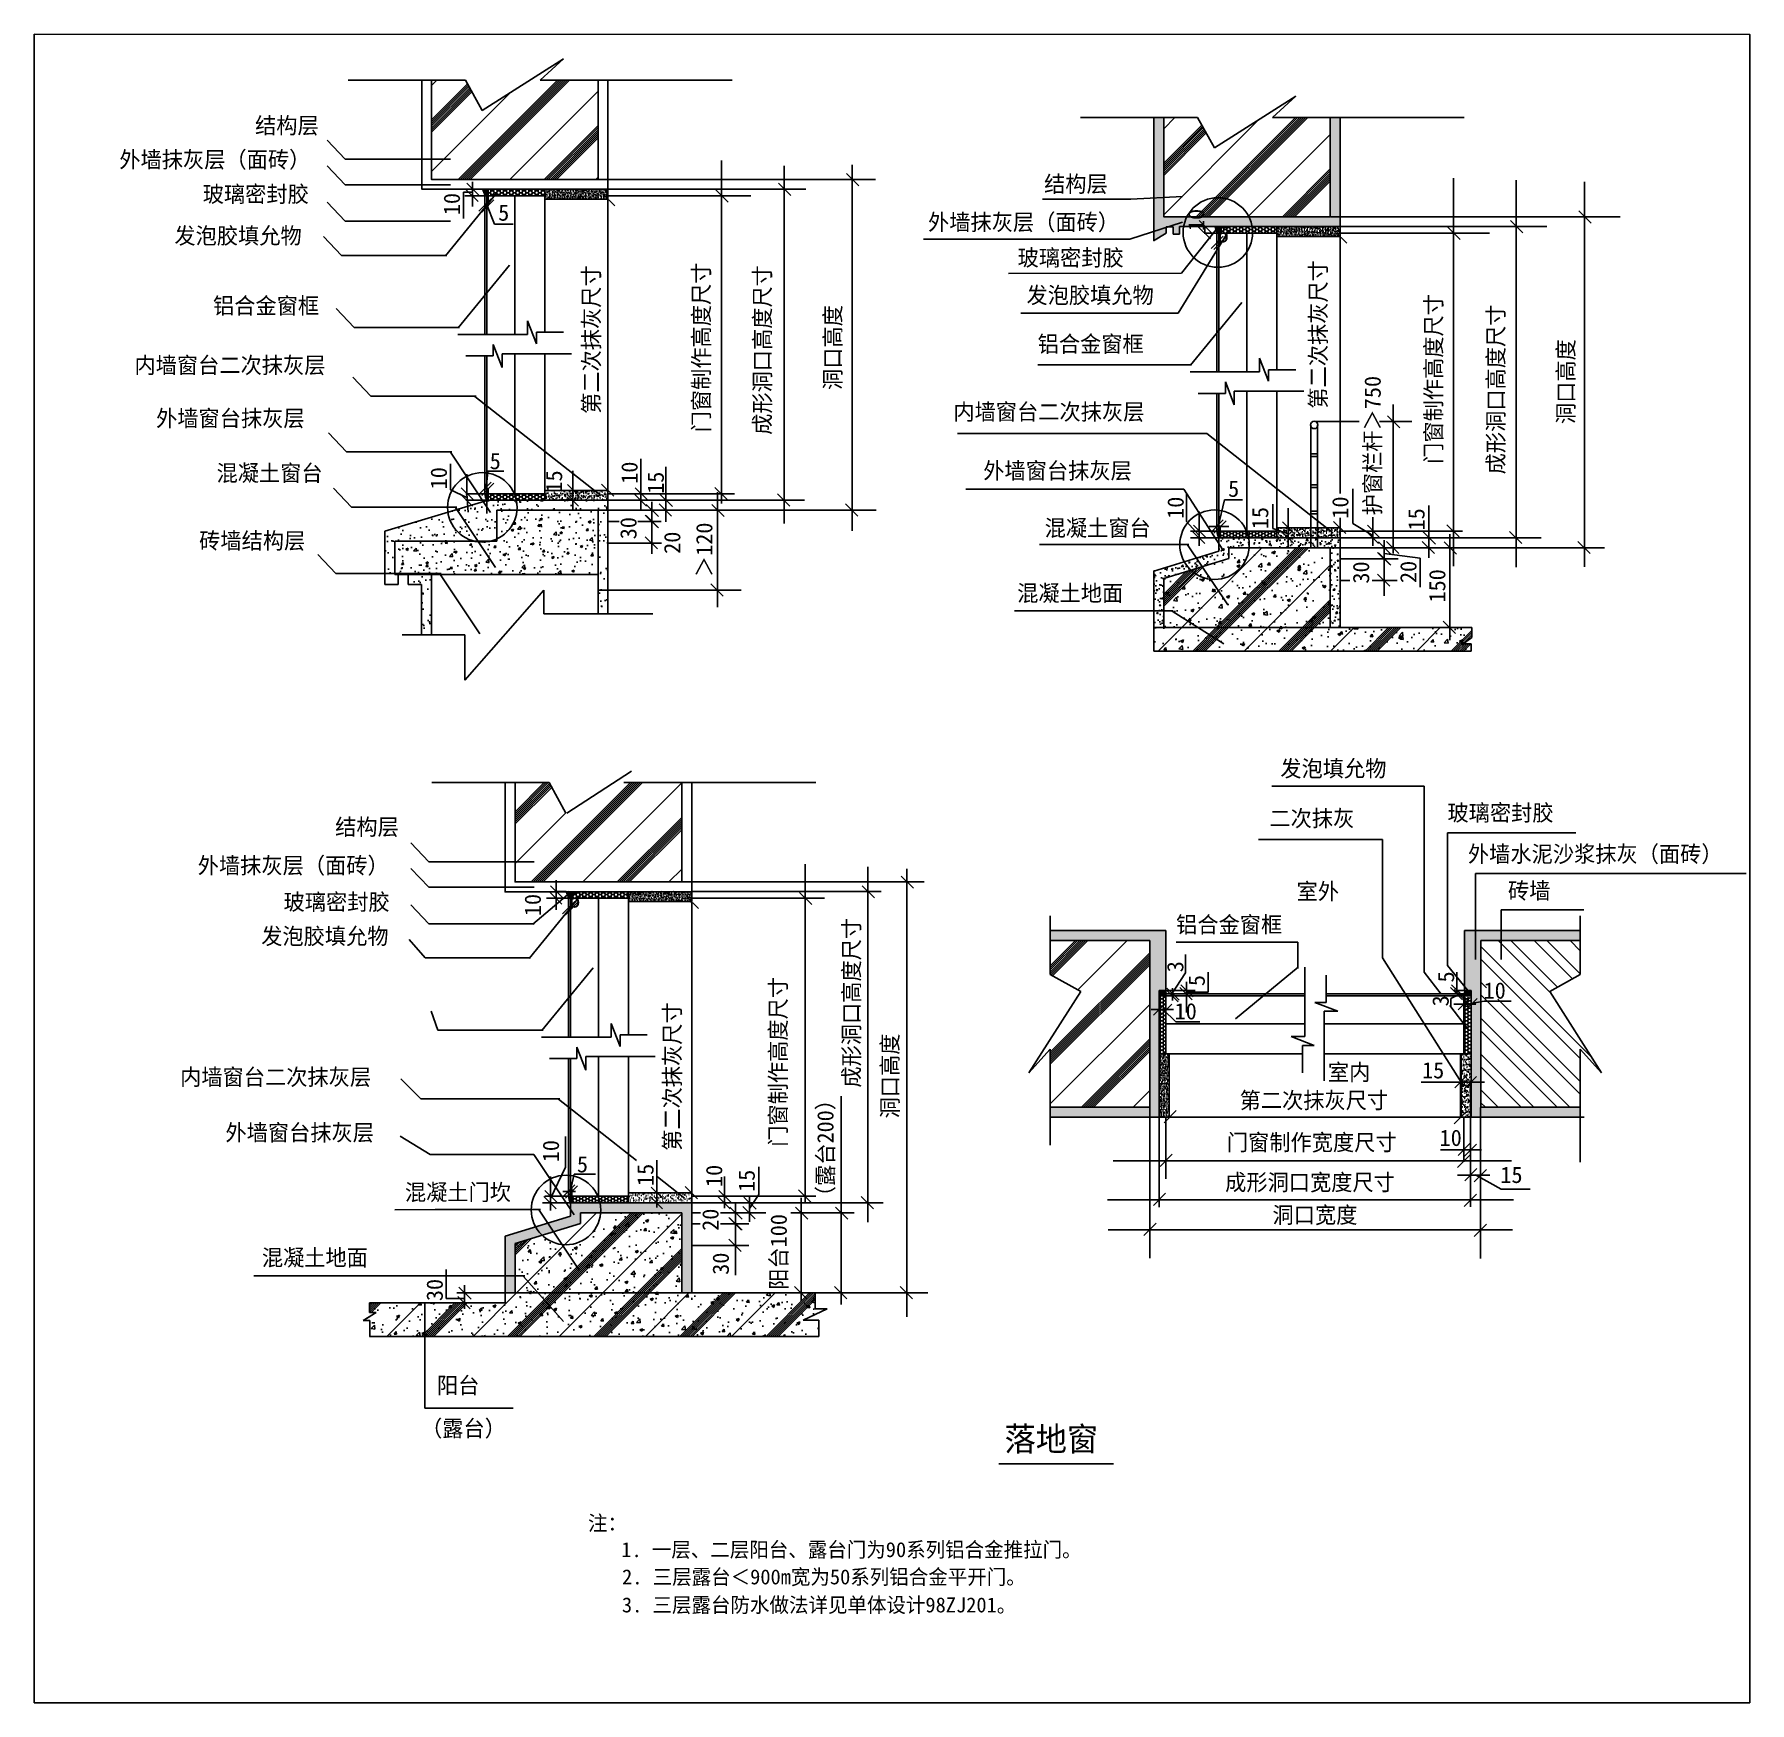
# Model space of a CAD drawing. Header units: metres. Extents: x 29 to 2603, y 8 to 2512.
import ezdxf

# ---------------------------------------------------------------- set-up
doc = ezdxf.new("R2010")
doc.units = ezdxf.units.M
doc.dimstyles.get("Standard").update_dxf_attribs({"dimtxt": 2.5, "dimasz": 2.5, "dimexe": 1.25, "dimexo": 0.625, "dimtad": 1, "dimcen": 2.5, "dimazin": 3, "dimtfac": 1, "dimtmove": 0, "dimatfit": 3})

# ---------------------------------------------------------------- blocks, each defined once
blk = doc.blocks.new('_ArchTick')
at = {"color": 0, "linetype": 'ByBlock'}
blk.add_lwpolyline([(-0.38, -0.4), (0.35, 0.34)], dxfattribs=at)

msp = doc.modelspace()

# ---------------------------------------------------------------- hatches: boundary and pattern name
h = msp.add_hatch()
h.set_pattern_fill('STEEL', scale=12)
h.paths.add_polyline_path([(701.03, 2397.32), (675.65, 2443.09), (624.72, 2443.09), (624.72, 2293.98), (874.72, 2293.98), (874.72, 2443.09), (787.82, 2443.09), (823.01, 2475.14)])
h = msp.add_hatch()
h.set_pattern_fill('STEEL', scale=12)
h.paths.add_polyline_path([(1799.86, 2341.26), (1774.47, 2387.03), (1723.55, 2387.03), (1723.55, 2237.92), (1973.55, 2237.92), (1973.55, 2387.03), (1886.64, 2387.03), (1921.84, 2419.08)])
h = msp.add_hatch()
h.set_pattern_fill('AR-CONC', scale=0.05)
h.paths.add_polyline_path([(1988.55, 2223.48), (1988.55, 2387.03), (1973.55, 2387.03), (1973.55, 2237.92), (1723.55, 2237.92), (1723.55, 2387.03), (1708.55, 2387.03), (1708.55, 2202.03), (1727.39, 2213.18), (1727.39, 2223.02), (1737.94, 2223.02), (1737.94, 2211.78), (1747.08, 2211.78), (1747.08, 2223.48)])
h = msp.add_hatch()
h.set_pattern_fill('SOLID')
h.paths.add_polyline_path([(707.72, 2279.54), (701.27, 2279.54, -0.09), (704.72, 2269.54), (707.72, 2269.54)])
h.paths.add_polyline_path([(709.72, 2279.54), (707.72, 2279.54), (707.72, 2269.54), (709.72, 2269.54)])
h = msp.add_hatch()
h.set_pattern_fill('HONEY')
h.paths.add_polyline_path([(794.72, 2269.54), (794.72, 2279.54), (707.72, 2279.54), (707.72, 2269.54)])
h = msp.add_hatch()
h.set_pattern_fill('AR-CONC', scale=0.03)
h.paths.add_polyline_path([(889.72, 2264.54), (889.72, 2278.98), (889.72, 2279.54), (794.72, 2279.54), (794.72, 2269.54), (794.72, 2264.54)])
h = msp.add_hatch()
h.set_pattern_fill('SOLID')
h.paths.add_polyline_path([(1806.55, 2223.48), (1800.09, 2223.48, -0.09), (1803.55, 2213.48), (1806.55, 2213.48)])
h.paths.add_polyline_path([(1808.55, 2223.48), (1806.55, 2223.48), (1806.55, 2213.48), (1808.55, 2213.48)])
h = msp.add_hatch()
h.set_pattern_fill('HONEY')
h.paths.add_polyline_path([(1893.55, 2213.48), (1893.55, 2223.48), (1806.55, 2223.48), (1806.55, 2213.48)])
h = msp.add_hatch()
h.set_pattern_fill('AR-CONC', scale=0.03)
h.paths.add_polyline_path([(1988.55, 2208.48), (1988.55, 2222.92), (1988.55, 2223.48), (1893.55, 2223.48), (1893.55, 2213.48), (1893.55, 2208.48)])
h = msp.add_hatch()
h.set_pattern_fill('AR-SAND', scale=0.5)
h.paths.add_polyline_path([(569.72, 1751.14), (688.67, 1751.14, -0.31), (649.43, 1794.4), (554.72, 1766.14), (554.72, 1686.14), (574.72, 1686.14), (574.72, 1701.14), (569.72, 1701.14)])
h.paths.add_polyline_path([(722.72, 1797.39), (753.02, 1797.39, 0.02), (753.21, 1801.8, 0.05), (752.13, 1812.39), (709.72, 1812.39), (649.43, 1794.4, 0.31), (688.67, 1751.14), (713.45, 1751.14, 0.05), (722.72, 1754.36)])
h.paths.add_polyline_path([(889.72, 1812.39), (752.13, 1812.39, -0.05), (753.21, 1801.8, -0.02), (753.02, 1797.39), (874.72, 1797.39), (874.72, 1642.09), (889.72, 1642.09)])
h.paths.add_polyline_path([(624.72, 1667.02), (624.72, 1701.14), (589.72, 1701.14), (589.72, 1686.14), (609.72, 1686.14), (609.72, 1610.31), (624.72, 1610.31)])
h = msp.add_hatch()
h.set_pattern_fill('SOLID')
h.paths.add_polyline_path([(707.72, 1812.39), (709.72, 1812.39), (709.72, 1822.39), (707.72, 1822.39), (704.72, 1822.39, 0.11)])
h = msp.add_hatch()
h.set_pattern_fill('HONEY')
h.paths.add_polyline_path([(794.72, 1812.39), (794.72, 1822.39), (709.72, 1822.39), (709.72, 1812.39)])
h = msp.add_hatch()
h.set_pattern_fill('AR-SAND', scale=0.12)
h.paths.add_polyline_path([(889.72, 1827.39), (794.72, 1827.39), (794.72, 1822.39), (794.72, 1812.39), (889.72, 1812.39)])
h = msp.add_hatch()
h.set_pattern_fill('AR-CONC', scale=0.2)
h.paths.add_polyline_path([(874.72, 1797.39), (753.02, 1797.39, -0.27), (722.72, 1754.36), (722.72, 1751.14), (713.45, 1751.14, -0.12), (688.67, 1751.14), (569.72, 1751.14), (569.72, 1701.14), (874.72, 1701.14)])
h.paths.add_polyline_path([(753.02, 1797.39), (722.72, 1797.39), (722.72, 1754.36, 0.27)])
h = msp.add_hatch()
h.set_pattern_fill('AR-CONC', scale=0.12)
h.paths.add_polyline_path([(1723.55, 1695.23), (1764.22, 1707.68, -0.08), (1754.33, 1720.34), (1708.55, 1706.32), (1708.55, 1621.32), (1723.55, 1621.32)])
h.paths.add_polyline_path([(1821.55, 1725.23), (1821.55, 1741.32), (1851.84, 1741.32, 0.02), (1852.03, 1745.74, 0.05), (1850.95, 1756.32), (1806.55, 1756.32), (1806.55, 1736.32), (1754.33, 1720.34, 0.08), (1764.22, 1707.68)])
h.paths.add_polyline_path([(1944.53, 1756.32), (1850.95, 1756.32, -0.05), (1852.03, 1745.74, -0.02), (1851.84, 1741.32), (1944.53, 1741.32)])
h.paths.add_polyline_path([(1988.55, 1756.32), (1954.53, 1756.32), (1954.53, 1741.32), (1973.55, 1741.32), (1973.55, 1621.32), (1988.55, 1621.32)])
h.paths.add_polyline_path([(1954.53, 1756.32), (1944.53, 1756.32), (1944.53, 1741.32), (1954.53, 1741.32)])
h = msp.add_hatch()
h.set_pattern_fill('SOLID')
h.paths.add_polyline_path([(1806.55, 1756.32), (1808.55, 1756.32), (1808.55, 1766.32), (1806.55, 1766.32), (1803.55, 1766.32, 0.11)])
h = msp.add_hatch()
h.set_pattern_fill('HONEY')
h.paths.add_polyline_path([(1893.55, 1756.32), (1893.55, 1766.32), (1808.55, 1766.32), (1808.55, 1756.32)])
h = msp.add_hatch()
h.set_pattern_fill('AR-SAND', scale=0.12)
h.paths.add_polyline_path([(1988.55, 1771.32), (1893.55, 1771.32), (1893.55, 1766.32), (1893.55, 1756.32), (1988.55, 1756.32)])
h = msp.add_hatch()
h.set_pattern_fill('AR-CONC', scale=0.25)
h.paths.add_polyline_path([(1973.55, 1621.32), (1973.55, 1741.32), (1821.55, 1741.32), (1821.55, 1725.23), (1723.55, 1695.23), (1723.55, 1621.32)])
h = msp.add_hatch()
h.set_pattern_fill('STEEL', scale=12)
h.paths.add_polyline_path([(1973.55, 1621.32), (1973.55, 1741.32), (1851.84, 1741.32, -0.63), (1764.22, 1707.68), (1723.55, 1695.23), (1723.55, 1621.32)])
h = msp.add_hatch()
h.set_pattern_fill('STEEL', scale=12)
h.paths.add_polyline_path([(1851.84, 1741.32), (1821.55, 1741.32), (1821.55, 1725.23), (1764.22, 1707.68, 0.63)])
h = msp.add_hatch()
h.set_pattern_fill('STEEL', scale=12)
h.paths.add_polyline_path([(2185.09, 1586.02), (2185.18, 1597.15), (2173.08, 1597.15), (2185.94, 1606.57), (2185.94, 1621.32), (1708.55, 1621.32), (1708.55, 1610.96), (1708.55, 1585.93)])
h = msp.add_hatch()
h.set_pattern_fill('AR-CONC', scale=0.25)
h.paths.add_polyline_path([(2185.09, 1586.02), (2185.18, 1597.15), (2173.08, 1597.15), (2185.94, 1606.57), (2185.94, 1621.32), (1708.55, 1621.32), (1708.55, 1610.96), (1708.55, 1585.93)])
h = msp.add_hatch()
h.set_pattern_fill('STEEL', scale=12)
h.paths.add_polyline_path([(826.6, 1342.98), (801.22, 1388.74), (750.29, 1388.74), (750.29, 1239.64), (1000.29, 1239.64), (1000.29, 1388.74), (913.39, 1388.74), (948.58, 1420.79)])
h = msp.add_hatch()
h.set_pattern_fill('SOLID')
h.paths.add_polyline_path([(833.29, 1225.19), (826.83, 1225.19, -0.09), (830.29, 1215.19), (833.29, 1215.19)])
h.paths.add_polyline_path([(835.29, 1225.19), (833.29, 1225.19), (833.29, 1215.19), (835.29, 1215.19)])
h = msp.add_hatch()
h.set_pattern_fill('HONEY')
h.paths.add_polyline_path([(920.29, 1215.19), (920.29, 1225.19), (833.29, 1225.19), (833.29, 1215.19)])
h = msp.add_hatch()
h.set_pattern_fill('AR-CONC', scale=0.03)
h.paths.add_polyline_path([(1015.29, 1210.19), (1015.29, 1224.64), (1015.29, 1225.19), (920.29, 1225.19), (920.29, 1215.19), (920.29, 1210.19)])
h = msp.add_hatch()
h.set_pattern_fill('AR-CONC', scale=0.12)
h.paths.add_polyline_path([(1727.01, 1166.65), (1717.01, 1166.65), (1553.46, 1166.65), (1553.46, 1151.65), (1702.57, 1151.65), (1702.57, 901.65), (1553.46, 901.65), (1553.46, 886.65), (1717.01, 886.65), (1717.01, 1076.65), (1727.01, 1076.65)])
h.paths.add_polyline_path([(2199.52, 1151.65), (2348.62, 1151.65), (2348.62, 1166.65), (2185.07, 1166.65), (2175.07, 1166.65), (2175.07, 1076.79, -0.01), (2175.14, 1076.65), (2185.07, 1076.65), (2185.07, 886.65), (2348.62, 886.65), (2348.62, 901.65), (2199.52, 901.65)])
h = msp.add_hatch()
h.set_pattern_fill('STEEL', scale=12)
h.paths.add_polyline_path([(1521.41, 953.36), (1553.46, 988.55), (1553.46, 901.65), (1702.57, 901.65), (1702.57, 1151.65), (1553.46, 1151.65), (1553.46, 1100.72), (1599.23, 1075.34)])
h = msp.add_hatch()
h.set_pattern_fill('SOLID')
h.paths.add_polyline_path([(1727.01, 1076.65), (1717.01, 1076.65), (1717.01, 1068.65), (1727.01, 1068.65), (1727.01, 1071.65), (1728.18, 1071.65, -0.24)])
h = msp.add_hatch()
h.set_pattern_fill('HONEY')
h.paths.add_polyline_path([(1727.01, 1068.65), (1717.01, 1068.65), (1717.01, 981.65), (1727.01, 981.65)])
h = msp.add_hatch()
h.set_pattern_fill('SOLID')
h.paths.add_polyline_path([(2185.07, 1076.65), (2175.14, 1076.65, -0.51), (2172.34, 1071.65), (2174.17, 1071.65), (2174.17, 1068.65), (2185.07, 1068.65)])
h = msp.add_hatch()
h.set_pattern_fill('HONEY')
h.paths.add_polyline_path([(2184.17, 1066.65), (2174.17, 1066.65), (2174.17, 981.65), (2184.17, 981.65)])
h = msp.add_hatch()
h.set_pattern_fill('AR-CONC', scale=0.03)
h.paths.add_polyline_path([(1732.01, 886.65), (1717.57, 886.65), (1717.01, 886.65), (1717.01, 981.65), (1727.01, 981.65), (1732.01, 981.65)])
h = msp.add_hatch()
h.set_pattern_fill('AR-SAND', scale=0.12)
h.paths.add_polyline_path([(2169.17, 886.65), (2169.17, 981.65), (2174.17, 981.65), (2184.17, 981.65), (2184.17, 886.65)])
h = msp.add_hatch()
h.set_pattern_fill('AR-SAND', scale=0.12)
h.paths.add_polyline_path([(1015.29, 773.04), (920.29, 773.04), (920.29, 768.04), (920.29, 758.04), (1015.29, 758.04)])
h = msp.add_hatch()
h.set_pattern_fill('AR-SAND', scale=0.12)
h.paths.add_polyline_path([(790.97, 709.39, -0.08), (781.07, 722.05), (735.29, 708.04), (735.29, 623.04), (750.29, 623.04), (750.29, 696.94)])
h.paths.add_polyline_path([(848.29, 743.04), (878.59, 743.04, 0.02), (878.78, 747.46, 0.05), (877.69, 758.04), (833.29, 758.04), (833.29, 738.04), (781.07, 722.05, 0.08), (790.97, 709.39), (848.29, 726.94)])
h.paths.add_polyline_path([(1015.29, 758.04), (877.69, 758.04, -0.05), (878.78, 747.46, -0.02), (878.59, 743.04), (1000.29, 743.04), (1000.29, 623.04), (1015.29, 623.04)])
h = msp.add_hatch()
h.set_pattern_fill('SOLID')
h.paths.add_polyline_path([(833.29, 758.04), (835.29, 758.04), (835.29, 768.04), (833.29, 768.04), (830.29, 768.04, 0.11)])
h = msp.add_hatch()
h.set_pattern_fill('HONEY')
h.paths.add_polyline_path([(920.29, 758.04), (920.29, 768.04), (835.29, 768.04), (835.29, 758.04)])
h = msp.add_hatch()
h.set_pattern_fill('AR-CONC', scale=0.25)
h.paths.add_polyline_path([(1000.29, 743.04), (878.59, 743.04, -0.63), (790.97, 709.39), (750.29, 696.94), (750.29, 623.04), (1000.29, 623.04)])
h.paths.add_polyline_path([(1218.58, 599.06), (1200.56, 599.06), (1200.56, 623.04), (735.29, 623.04), (735.29, 608.04), (531.92, 608.04), (531.92, 593.49), (541.92, 593.49), (522.34, 581.55), (532.13, 581.55), (532.13, 557.74), (1205.83, 557.74), (1205.83, 582.12), (1182.54, 582.12)])
h = msp.add_hatch()
h.set_pattern_fill('STEEL', scale=12)
h.paths.add_polyline_path([(1000.29, 623.04), (1000.29, 743.04), (848.29, 743.04), (848.29, 726.94), (750.29, 696.94), (750.29, 623.04)])
h = msp.add_hatch()
h.set_pattern_fill('STEEL', scale=12)
h.paths.add_polyline_path([(1200.56, 623.04), (735.29, 623.04), (735.29, 608.04), (531.92, 608.04), (531.92, 593.49), (541.92, 593.49), (522.34, 581.55), (532.13, 581.55), (532.13, 557.74), (1205.83, 557.74), (1205.83, 582.12), (1182.54, 582.12), (1218.58, 599.06), (1200.56, 599.06)])

# ---------------------------------------------------------------- linework, layer by layer
for p, q in [((823.01, 2475.14), (701.03, 2397.32)), ((787.82, 2443.09), (823.01, 2475.14)), ((499.77, 2443.09), (675.65, 2443.09)), ((701.03, 2397.32), (675.65, 2443.09)), ((787.82, 2443.09), (1075.87, 2443.09)), ((1921.84, 2419.08), (1799.86, 2341.26)), ((1886.64, 2387.03), (1921.84, 2419.08)), ((1598.59, 2387.03), (1774.47, 2387.03)), ((1799.86, 2341.26), (1774.47, 2387.03)), ((1886.64, 2387.03), (2174.69, 2387.03)), ((1059.76, 2322.43), (1059.76, 1807.56)), ((875.35, 2293.98), (1291.25, 2293.98)), ((1153.96, 2314.14), (1153.96, 1777.85)), ((1256.14, 2315.94), (1256.14, 1766.79)), ((2158.58, 2295.78), (2158.58, 1713.7)), ((2252.78, 2292.92), (2252.78, 1712.1)), ((686.59, 2275.05), (672.76, 2275.05)), ((672.76, 2275.05), (672.76, 2235.32)), ((704.1, 2269.54), (674.78, 2269.54)), ((700.64, 2279.54), (685.29, 2279.54)), ((686.54, 2253.54), (686.54, 2290.29)), ((704.72, 2269.54), (704.72, 2142.66)), ((704.72, 2269.54), (794.72, 2269.54)), ((704.72, 2268.92), (704.72, 2253.66)), ((707.72, 2269.54), (707.72, 2279.54)), ((707.72, 2269.54), (707.72, 2142.66)), ((709.72, 2269.54), (709.72, 2279.54)), ((709.72, 2268.92), (709.72, 2253.66)), ((749.72, 2269.54), (749.72, 2142.66)), ((794.72, 2269.54), (794.72, 2279.54)), ((794.72, 2269.54), (794.72, 2142.66)), ((886.71, 2279.54), (1186.68, 2279.54)), ((889.21, 2264.54), (889.21, 2278.98)), ((890.35, 2269.54), (1103.98, 2269.54)), ((2354.96, 2290.13), (2354.96, 1712.63)), ((704.72, 2254.91), (709.72, 2254.91)), ((707.61, 2256.03), (719.39, 2226.95)), ((794.72, 2264.54), (889.72, 2264.54)), ((889.1, 2263.63), (888.47, 2263.63)), ((889.21, 1827.39), (889.21, 2263.63)), ((719.39, 2226.95), (747.38, 2226.95)), ((1727.39, 2223.02), (1737.94, 2223.02)), ((1727.39, 2213.18), (1727.39, 2223.02)), ((1737.94, 2223.02), (1737.94, 2211.78)), ((1747.08, 2223.48), (1988.55, 2223.48)), ((1747.08, 2211.78), (1747.08, 2223.48)), ((1799.46, 2223.48), (1784.11, 2223.48)), ((1785.36, 2213.48), (1785.36, 2223.48)), ((1806.55, 2213.48), (1806.55, 2223.48)), ((1808.55, 2213.48), (1808.55, 2223.48)), ((1893.55, 2213.48), (1893.55, 2223.48)), ((1974.17, 2237.92), (2408.57, 2237.92)), ((1988.55, 2208.48), (1988.55, 2222.92)), ((1989.17, 2223.48), (2298.44, 2223.48)), ((1708.41, 2201.94), (1727.39, 2213.18)), ((1737.94, 2211.78), (1747.08, 2211.78)), ((1802.92, 2213.48), (1784.11, 2213.48)), ((1803.55, 2213.48), (1893.55, 2213.48)), ((1803.55, 2213.48), (1803.55, 2086.6)), ((1803.55, 2212.85), (1803.55, 2197.6)), ((1803.55, 2198.85), (1808.55, 2198.85)), ((1806.55, 2213.48), (1806.55, 2086.6)), ((1808.55, 2212.85), (1808.55, 2197.6)), ((1848.55, 2213.48), (1848.55, 2086.6)), ((1893.55, 2213.48), (1893.55, 2086.6)), ((1893.55, 2208.48), (1988.55, 2208.48)), ((1987.92, 2207.57), (1987.3, 2207.57)), ((1988.55, 1822.51), (1988.55, 2207.57)), ((1989.17, 2213.48), (2212.51, 2213.48)), ((704.72, 2142.66), (704.72, 2061.31)), ((707.72, 2142.66), (707.72, 2061.31)), ((749.72, 2142.66), (749.72, 2061.31)), ((794.72, 2142.66), (794.72, 2064.51)), ((1750.07, 2153.05), (1490.65, 2152.96)), ((1803.55, 2086.6), (1803.55, 2005.25)), ((1806.55, 2086.6), (1806.55, 2005.25)), ((1848.55, 2086.6), (1848.55, 2005.25)), ((1893.55, 2086.6), (1893.55, 2008.45)), ((664.38, 2061.31), (768.71, 2061.31)), ((768.71, 2061.31), (768.71, 2081.69)), ((768.71, 2081.69), (782.11, 2047.33)), ((782.11, 2047.33), (782.11, 2064.51)), ((782.11, 2064.51), (822.91, 2064.51)), ((730.74, 2011.82), (717.33, 2046.17)), ((717.33, 2046.17), (717.33, 2028.99)), ((717.33, 2028.99), (676.54, 2028.99)), ((704.72, 2028.99), (704.72, 1929.1)), ((707.72, 2028.99), (707.72, 1929.1)), ((835.07, 2032.19), (730.74, 2032.19)), ((730.74, 2032.19), (730.74, 2011.82)), ((749.72, 2032.19), (749.72, 1929.1)), ((794.72, 2032.19), (794.72, 1929.1)), ((1867.53, 2025.63), (1880.94, 1991.27)), ((1867.53, 2005.25), (1867.53, 2025.63)), ((1880.94, 2008.45), (1921.74, 2008.45)), ((1880.94, 1991.27), (1880.94, 2008.45)), ((1763.2, 2005.25), (1867.53, 2005.25)), ((1816.16, 1990.11), (1816.16, 1972.93)), ((1829.56, 1955.75), (1816.16, 1990.11)), ((1816.16, 1972.93), (1775.36, 1972.93)), ((1803.55, 1972.93), (1803.55, 1873.04)), ((1806.55, 1972.93), (1806.55, 1873.04)), ((1829.56, 1976.13), (1829.56, 1955.75)), ((1933.89, 1976.13), (1829.56, 1976.13)), ((1848.55, 1976.13), (1848.55, 1873.04)), ((1893.55, 1976.13), (1893.55, 1873.04)), ((2068.05, 1732.66), (2068.05, 1956.02)), ((704.72, 1929.1), (704.72, 1822.39)), ((707.72, 1929.1), (707.72, 1822.39)), ((749.72, 1929.1), (749.72, 1822.39)), ((794.72, 1929.1), (794.72, 1822.39)), ((1944.53, 1741.32), (1944.53, 1925.49)), ((1949.53, 1930.52), (1949.53, 1930.52)), ((1950.16, 1930.52), (2017.08, 1930.52)), ((1954.53, 1741.32), (1954.53, 1925.49)), ((2047.32, 1930.52), (2096.22, 1930.52)), ((1944.53, 1882.15), (1954.53, 1882.15)), ((1944.53, 1882.15), (1954.53, 1882.15)), ((653.08, 1828.14), (653.08, 1867.32)), ((706.58, 1828.95), (709.54, 1856.06)), ((709.54, 1856.06), (733.37, 1856.06)), ((837.12, 1827.39), (837.12, 1856.69)), ((938.87, 1799.05), (938.87, 1874.53)), ((976.5, 1862.76), (976.5, 1779.97)), ((1803.55, 1873.04), (1803.55, 1766.32)), ((1806.55, 1873.04), (1806.55, 1766.32)), ((1848.55, 1873.04), (1848.55, 1766.32)), ((1893.55, 1873.04), (1893.55, 1766.32)), ((1944.53, 1878.15), (1954.53, 1878.15)), ((677.81, 1816.85), (653.08, 1828.14)), ((677.79, 1822.39), (677.79, 1851.83)), ((704.72, 1823.01), (704.72, 1830.66)), ((704.72, 1829.41), (709.72, 1829.41)), ((709.72, 1823.01), (709.72, 1830.66)), ((1944.53, 1835.41), (1954.53, 1835.41)), ((1944.53, 1835.41), (1954.53, 1835.41)), ((1944.53, 1831.41), (1954.53, 1831.41)), ((2007.28, 1777.44), (2007.28, 1829.79)), ((554.72, 1766.14), (709.72, 1812.39)), ((704.1, 1822.39), (676.54, 1822.39)), ((707.1, 1812.39), (676.54, 1812.39)), ((679.58, 1794.85), (677.79, 1822.39)), ((704.72, 1822.39), (707.72, 1822.39)), ((707.72, 1822.39), (794.72, 1822.39)), ((707.72, 1812.39), (889.72, 1812.39)), ((707.72, 1812.39), (707.72, 1792.39)), ((709.72, 1822.39), (709.72, 1812.39)), ((794.72, 1827.39), (889.72, 1827.39)), ((794.72, 1822.39), (794.72, 1812.37)), ((888.47, 1827.39), (835.87, 1827.39)), ((889.1, 1812.39), (835.87, 1812.39)), ((837.12, 1797.99), (837.12, 1827.39)), ((889.1, 1827.39), (888.47, 1827.39)), ((889.21, 1827.39), (889.21, 1812.39)), ((889.21, 1812.39), (889.21, 1641.89)), ((890.35, 1822.39), (1079.51, 1822.39)), ((890.35, 1822.39), (940.12, 1822.39)), ((890.35, 1812.39), (1184.48, 1812.39)), ((890.35, 1812.39), (977.75, 1812.39)), ((890.35, 1812.39), (940.12, 1812.39)), ((938.87, 1812.39), (938.87, 1822.39)), ((955.48, 1809.96), (955.48, 1780.82)), ((1054.06, 1651.89), (1054.06, 1824.67)), ((1757.95, 1780.87), (1757.95, 1821.42)), ((1805.2, 1773.29), (1815.08, 1813.13)), ((1815.08, 1813.13), (1841.72, 1813.13)), ((1887.18, 1770.16), (1887.18, 1806.87)), ((2121.29, 1756.32), (2121.29, 1804.55)), ((722.72, 1797.39), (874.72, 1797.39)), ((722.72, 1797.39), (722.72, 1751.14)), ((874.72, 1797.39), (874.72, 1641.89)), ((875.35, 1797.39), (1291.94, 1797.39)), ((890.35, 1797.39), (977.75, 1797.39)), ((890.35, 1797.39), (956.73, 1797.39)), ((890.35, 1797.39), (1055.31, 1797.39)), ((890.35, 1780.82), (900.75, 1780.82)), ((890.35, 1780.82), (906.37, 1780.82)), ((934.25, 1780.82), (956.73, 1780.82)), ((935.61, 1780.82), (969.23, 1780.82)), ((955.48, 1732.06), (955.48, 1780.82)), ((1776.49, 1760.25), (1757.95, 1780.87)), ((1776.61, 1766.32), (1776.61, 1795.77)), ((1910.46, 1740.57), (1910.46, 1800.62)), ((1944.53, 1795.92), (1954.53, 1795.92)), ((1944.53, 1795.92), (1954.53, 1795.92)), ((1944.53, 1791.92), (1954.53, 1791.92)), ((1988.55, 1771.32), (1988.55, 1786.24)), ((2037.35, 1759.68), (2007.28, 1777.44)), ((2037.69, 1766.32), (2037.69, 1787.26)), ((554.72, 1766.14), (554.72, 1686.14)), ((722.72, 1751.14), (569.72, 1751.14)), ((569.72, 1701.14), (569.72, 1751.14)), ((1802.92, 1766.32), (1763.69, 1766.32)), ((1805.92, 1756.32), (1763.69, 1756.32)), ((1776.61, 1744.29), (1776.61, 1766.32)), ((1791.63, 1773.35), (1821.45, 1773.35)), ((1803.55, 1766.95), (1803.55, 1774.6)), ((1803.55, 1766.32), (1806.55, 1766.32)), ((1806.55, 1766.32), (1893.55, 1766.32)), ((1806.55, 1756.32), (1806.55, 1736.32)), ((1806.55, 1756.32), (1988.55, 1756.32)), ((1808.55, 1766.95), (1808.55, 1774.6)), ((1808.55, 1766.32), (1808.55, 1756.32)), ((1910.72, 1762.31), (1887.18, 1770.16)), ((1893.55, 1771.32), (1988.55, 1771.32)), ((1893.55, 1766.32), (1893.55, 1755.72)), ((1987.3, 1771.32), (1909.21, 1771.32)), ((1987.92, 1756.32), (1909.21, 1756.32)), ((1910.46, 1756.32), (1910.46, 1771.32)), ((1987.92, 1771.32), (1987.3, 1771.32)), ((1988.55, 1771.32), (1988.55, 1756.32)), ((1988.55, 1756.32), (1988.55, 1621.32)), ((1989.17, 1766.32), (2038.94, 1766.32)), ((1989.17, 1766.32), (2172.02, 1766.32)), ((1989.17, 1756.32), (2038.94, 1756.32)), ((1989.17, 1756.32), (2122.54, 1756.32)), ((1989.17, 1756.32), (2290.18, 1756.32)), ((2037.69, 1744.08), (2037.69, 1766.32)), ((2054.3, 1752.71), (2054.3, 1724.75)), ((2121.29, 1725.99), (2121.29, 1756.32)), ((2152.88, 1602.76), (2152.88, 1761.7)), ((890.35, 1748.33), (969.93, 1748.33)), ((1806.55, 1736.32), (1708.55, 1706.32)), ((1821.55, 1725.23), (1723.55, 1695.23)), ((1821.55, 1741.32), (1821.55, 1725.23)), ((1821.55, 1741.32), (1973.55, 1741.32)), ((1955.16, 1741.32), (2069.3, 1741.32)), ((1973.55, 1741.32), (1973.55, 1621.32)), ((1974.17, 1741.32), (2385.2, 1741.32)), ((1989.17, 1741.32), (2154.13, 1741.32)), ((1989.17, 1741.32), (2055.55, 1741.32)), ((1989.17, 1741.32), (2122.54, 1741.32)), ((2054.36, 1732.71), (2108.55, 1725.61)), ((2108.55, 1725.61), (2108.55, 1682.13)), ((569.72, 1701.14), (874.72, 1701.14)), ((574.72, 1701.14), (574.72, 1686.14)), ((589.72, 1701.14), (589.72, 1686.14)), ((624.72, 1701.14), (624.72, 1667.02)), ((1708.55, 1706.32), (1708.55, 1610.96)), ((1989.17, 1724.75), (2075.49, 1724.75)), ((1989.17, 1724.75), (2073.31, 1724.75)), ((2054.3, 1669.08), (2054.3, 1724.75)), ((2075.39, 1724.75), (2075.49, 1724.75)), ((554.72, 1686.14), (574.72, 1686.14)), ((589.72, 1686.14), (609.72, 1686.14)), ((609.72, 1686.14), (609.72, 1610.31)), ((674.9, 1542.37), (793.46, 1677.39)), ((793.46, 1677.39), (793.46, 1642.09)), ((875.35, 1677.39), (1089.4, 1677.39)), ((1723.55, 1695.23), (1723.55, 1621.32)), ((1989.17, 1692.26), (2002.82, 1692.26)), ((2036.27, 1692.26), (2074.2, 1692.26)), ((624.72, 1667.02), (624.72, 1610.31)), ((793.46, 1642.09), (956.78, 1642.09)), ((580.57, 1610.31), (674.9, 1610.31)), ((674.9, 1610.31), (674.9, 1542.37)), ((1708.55, 1621.32), (1973.55, 1621.32)), ((1708.55, 1621.32), (2185.94, 1621.32)), ((1708.55, 1610.96), (1708.55, 1585.93)), ((1973.55, 1621.32), (2185.94, 1621.32)), ((1974.17, 1621.32), (2154.13, 1621.32)), ((2185.94, 1606.57), (2173.08, 1597.15)), ((2173.08, 1597.15), (2185.18, 1597.15)), ((2185.18, 1597.15), (2185.09, 1586.02)), ((2185.94, 1621.32), (2185.94, 1606.57)), ((1708.55, 1585.93), (2185.09, 1586.02)), ((1892.28, 1585.93), (1708.55, 1585.93)), ((1892.28, 1586.02), (2185.09, 1586.02)), ((827.83, 1342.7), (924.88, 1405.83)), ((625.34, 1388.74), (801.22, 1388.74)), ((826.6, 1342.98), (801.22, 1388.74)), ((913.39, 1388.74), (1201.44, 1388.74)), ((1185.33, 1266.6), (1185.33, 757.58)), ((1279.53, 1262.6), (1279.53, 729.32)), ((812.1, 1197.82), (812.1, 1242.22)), ((1000.92, 1239.64), (1364.21, 1239.64)), ((1337.95, 1259.41), (1337.95, 587.3)), ((829.67, 1215.19), (797.3, 1215.19)), ((826.21, 1225.19), (810.85, 1225.19)), ((830.29, 1215.19), (920.29, 1215.19)), ((830.29, 1215.19), (830.29, 1088.31)), ((830.29, 1214.57), (830.29, 1199.31)), ((833.29, 1215.19), (833.29, 1225.19)), ((833.29, 1215.19), (833.29, 1088.31)), ((835.29, 1215.19), (835.29, 1225.19)), ((835.29, 1214.57), (835.29, 1199.31)), ((875.29, 1215.19), (875.29, 1088.31)), ((920.29, 1210.09), (920.29, 1225.19)), ((920.29, 1215.19), (920.29, 1088.31)), ((920.29, 1210.19), (1015.29, 1210.19)), ((1015.29, 1210.19), (1015.29, 1224.64)), ((1015.92, 1225.19), (1299.37, 1225.19)), ((1015.92, 1215.19), (1214.51, 1215.19)), ((830.29, 1200.56), (835.29, 1200.56)), ((1014.67, 1209.29), (1014.04, 1209.29)), ((1015.29, 773.04), (1015.29, 1209.29)), ((1553.46, 1188.66), (1553.46, 1100.72)), ((2348.62, 1188.66), (2348.62, 1100.72)), ((1727.01, 1166.65), (1717.01, 1166.65)), ((1727.01, 1166.65), (1727.01, 1076.65)), ((2175.07, 1166.65), (2175.07, 1076.65)), ((2185.07, 1166.65), (2175.07, 1166.65)), ((2199.52, 1143.03), (2365.67, 976.87)), ((2225.73, 1151.65), (2304.3, 1073.07)), ((2244.78, 1151.65), (2314.58, 1081.84)), ((2279.61, 1151.65), (2336.99, 1094.27)), ((2298.66, 1151.65), (2348.62, 1101.68)), ((2333.49, 1151.65), (2348.62, 1136.51)), ((1756.49, 1103.27), (1756.49, 1130.97)), ((1935.24, 1111.99), (1935.24, 1007.66)), ((2051.94, 1125.62), (2173.4, 933.85)), ((2149.5, 1114.39), (2180.07, 1076.65)), ((2199.52, 1123.98), (2348.62, 974.87)), ((830.29, 1088.31), (830.29, 1006.96)), ((833.29, 1088.31), (833.29, 1006.96)), ((875.29, 1088.31), (875.29, 1006.96)), ((920.29, 1088.31), (920.29, 1010.16)), ((1599.23, 1075.34), (1553.46, 1100.72)), ((1735.7, 1071.62), (1756.49, 1103.27)), ((1757.97, 1089.7), (1757.97, 1071.65)), ((1790.11, 1074.4), (1790.11, 1104.38)), ((1967.56, 1059.04), (1967.56, 1099.84)), ((2114.65, 1104.21), (2139.99, 1071.17)), ((2163.75, 1076.65), (2163.75, 1104.42)), ((2199.52, 1089.15), (2207.93, 1080.73)), ((2302.86, 1075.34), (2348.62, 1100.72)), ((1521.41, 953.36), (1599.23, 1075.34)), ((1717.01, 1076.65), (1717.01, 886.65)), ((1727.01, 1076.65), (1717.01, 1076.65)), ((1727.01, 1068.65), (1717.01, 1068.65)), ((1717.01, 1068.02), (1717.01, 1046.79)), ((1727.01, 1071.65), (1853.89, 1071.65)), ((1727.01, 1071.65), (1727.01, 981.65)), ((1727.01, 1068.65), (1853.89, 1068.65)), ((1727.01, 1068.02), (1727.01, 1046.79)), ((1727.64, 1076.65), (1770.77, 1076.65)), ((1727.64, 1068.65), (1737.93, 1068.65)), ((1728.8, 1071.65), (1759.22, 1071.65)), ((1728.8, 1071.65), (1737.93, 1071.65)), ((1736.68, 1061.8), (1736.68, 1080.33)), ((1757.93, 1074.4), (1790.11, 1074.4)), ((1757.97, 1071.65), (1757.97, 1043.88)), ((1853.89, 1071.65), (1935.24, 1071.65)), ((1853.89, 1068.65), (1935.24, 1068.65)), ((1984.74, 1045.63), (1950.38, 1059.04)), ((1950.38, 1059.04), (1967.56, 1059.04)), ((1967.56, 1071.65), (2067.45, 1071.65)), ((1967.56, 1068.65), (2067.45, 1068.65)), ((2067.45, 1071.65), (2174.17, 1071.65)), ((2067.45, 1068.65), (2174.17, 1068.65)), ((2168.06, 1071.53), (2154.54, 1065)), ((2154.54, 1065), (2154.54, 1052.05)), ((2158.78, 1056.5), (2192, 1056.5)), ((2174.45, 1076.65), (2162.5, 1076.65)), ((2173.54, 1071.65), (2162.5, 1071.65)), ((2163.75, 1071.65), (2163.75, 1076.65)), ((2173.54, 1071.65), (2168.38, 1071.65)), ((2173.54, 1068.65), (2168.38, 1068.65)), ((2169.63, 1071.65), (2169.63, 1068.65)), ((2174.17, 1071.65), (2174.17, 1068.65)), ((2174.17, 1068.65), (2174.17, 981.65)), ((2174.17, 1068.65), (2185.07, 1068.65)), ((2174.17, 1068.02), (2174.17, 1055.25)), ((2175.07, 1076.65), (2185.07, 1076.65)), ((2178.39, 1056.36), (2204.64, 1060.9)), ((2185.07, 1076.65), (2185.07, 886.65)), ((2185.07, 1068.02), (2185.07, 1055.25)), ((2199.52, 1070.1), (2348.62, 920.99)), ((2204.64, 1060.9), (2244.82, 1060.9)), ((2224.81, 1063.85), (2348.62, 940.04)), ((2380.67, 953.36), (2302.86, 1075.34)), ((1738.18, 1048.04), (1704.86, 1048.04)), ((1722.92, 1048.12), (1741.76, 1029.76)), ((1741.76, 1029.76), (1777.57, 1029.76)), ((1964.36, 941.31), (1964.36, 1045.63)), ((1964.36, 1045.63), (1984.74, 1045.63)), ((2152.94, 1054.28), (2180.64, 1018.16)), ((2199.52, 1035.26), (2333.13, 901.65)), ((789.95, 1006.96), (894.28, 1006.96)), ((894.28, 1027.34), (907.68, 992.99)), ((894.28, 1006.96), (894.28, 1027.34)), ((907.68, 1010.16), (948.48, 1010.16)), ((907.68, 992.99), (907.68, 1010.16)), ((1727.01, 1026.65), (1853.89, 1026.65)), ((1853.89, 1026.65), (1935.24, 1026.65)), ((1935.24, 1007.66), (1914.86, 1007.66)), ((1914.86, 1007.66), (1949.22, 994.26)), ((1964.36, 1026.65), (2067.45, 1026.65)), ((2067.45, 1026.65), (2174.17, 1026.65)), ((2199.52, 1016.21), (2314.08, 901.65)), ((842.9, 991.82), (842.9, 974.64)), ((856.31, 957.47), (842.9, 991.82)), ((1553.46, 988.55), (1521.41, 953.36)), ((1553.46, 988.55), (1553.46, 844.53)), ((1727.01, 981.65), (1717.01, 981.65)), ((1727.01, 981.65), (1853.89, 981.65)), ((1732.01, 981.65), (1732.01, 886.65)), ((1853.89, 981.65), (1932.04, 981.65)), ((1949.22, 994.26), (1932.04, 994.26)), ((1932.04, 994.26), (1932.04, 953.46)), ((1964.36, 981.65), (2067.45, 981.65)), ((2067.45, 981.65), (2174.17, 981.65)), ((2169.17, 981.65), (2169.17, 886.65)), ((2170.07, 981.65), (2170.07, 886.65)), ((2174.17, 981.65), (2184.77, 981.65)), ((2175.07, 981.65), (2185.07, 981.65)), ((2199.52, 981.38), (2279.25, 901.65)), ((2348.62, 988.55), (2348.62, 819.19)), ((2348.62, 988.55), (2380.67, 953.36)), ((842.9, 974.64), (802.1, 974.64)), ((830.29, 974.64), (830.29, 874.76)), ((833.29, 974.64), (833.29, 874.76)), ((856.31, 977.85), (856.31, 957.47)), ((960.63, 977.85), (856.31, 977.85)), ((875.29, 977.85), (875.29, 874.76)), ((920.29, 977.85), (920.29, 874.76)), ((2199.52, 962.33), (2260.2, 901.65)), ((2169.17, 939.25), (2110.12, 939.25)), ((2169.17, 887.9), (2169.17, 940.5)), ((2204.97, 939.25), (2169.17, 939.25)), ((2184.17, 887.27), (2184.17, 940.5)), ((2199.52, 927.5), (2225.37, 901.65)), ((1239.35, 743.04), (1239.35, 918.19)), ((1702.57, 901.02), (1702.57, 675.18)), ((2199.17, 901.02), (2199.17, 674.37)), ((2199.52, 908.45), (2206.32, 901.65)), ((1717.01, 886.02), (1717.01, 751.56)), ((1732.01, 886.65), (1717.57, 886.65)), ((1727.01, 886.65), (1727.01, 794.15)), ((1727.01, 886.02), (1727.01, 819.91)), ((1732.92, 887.27), (1732.92, 887.9)), ((2169.17, 886.65), (1732.92, 886.65)), ((2169.17, 887.27), (2169.17, 887.9)), ((2169.17, 886.65), (2184.17, 886.65)), ((2170.07, 886.65), (2184.52, 886.65)), ((2174.17, 886.02), (2174.17, 819.91)), ((2174.17, 886.02), (2174.17, 836.25)), ((2184.17, 886.65), (2354.66, 886.65)), ((2184.17, 886.02), (2184.17, 752.37)), ((2184.17, 886.02), (2184.17, 798.62)), ((2184.17, 886.02), (2184.17, 836.25)), ((2199.17, 886.02), (2199.17, 798.62)), ((825.71, 811.92), (825.71, 857.49)), ((830.29, 874.76), (830.29, 768.04)), ((833.29, 874.76), (833.29, 768.04)), ((875.29, 874.76), (875.29, 768.04)), ((920.29, 874.76), (920.29, 768.04)), ((2174.17, 837.5), (2138.93, 837.5)), ((2200.37, 837.5), (2174.17, 837.5)), ((803.27, 764.54), (825.71, 811.92)), ((833.09, 774.99), (838.98, 801.3)), ((838.98, 801.3), (870.66, 801.3)), ((962.69, 773.04), (962.69, 821.97)), ((1115.84, 770.58), (1115.84, 812.39)), ((1647.68, 821.16), (2245.77, 821.16)), ((2164.69, 799.87), (2213.1, 799.87)), ((2191.37, 799.93), (2230.16, 778.84)), ((803.36, 768.04), (803.36, 797.48)), ((821.94, 775.06), (840.94, 775.06)), ((830.29, 768.66), (830.29, 776.31)), ((835.29, 768.66), (835.29, 779.51)), ((920.29, 773.04), (1015.29, 773.04)), ((1014.04, 773.04), (961.44, 773.04)), ((962.69, 751.4), (962.69, 773.04)), ((1014.67, 773.04), (1014.04, 773.04)), ((1015.29, 773.04), (1015.29, 758.04)), ((1064.44, 768.04), (1064.44, 797.48)), ((2230.16, 778.84), (2273.61, 778.84)), ((832.67, 758.04), (791.26, 758.04)), ((829.67, 768.04), (794.91, 768.04)), ((803.36, 746.64), (803.36, 768.04)), ((830.29, 768.04), (833.29, 768.04)), ((833.29, 768.04), (920.29, 768.04)), ((833.29, 758.04), (833.29, 738.04)), ((833.29, 758.04), (1015.29, 758.04)), ((835.29, 768.04), (835.29, 758.04)), ((920.29, 768.04), (920.29, 757.43)), ((1014.67, 758.04), (961.44, 758.04)), ((1015.29, 758.04), (1015.29, 623.04)), ((1015.92, 768.04), (1065.69, 768.04)), ((1015.92, 768.04), (1201.36, 768.04)), ((1015.92, 758.04), (1065.69, 758.04)), ((1015.92, 758.04), (1103.32, 758.04)), ((1015.92, 758.04), (1302.63, 758.04)), ((1064.44, 750.03), (1064.44, 768.04)), ((1081.05, 756.43), (1081.05, 726.47)), ((1101.96, 749.79), (1115.84, 770.58)), ((1102.07, 769.02), (1102.07, 729.45)), ((1179.63, 610.71), (1179.63, 765.75)), ((1639.33, 762.56), (2248.56, 762.56)), ((833.29, 738.04), (735.29, 708.04)), ((848.29, 726.94), (750.29, 696.94)), ((848.29, 743.04), (848.29, 726.94)), ((848.29, 743.04), (1000.29, 743.04)), ((1000.29, 743.04), (1000.29, 623.04)), ((1015.92, 743.04), (1021.32, 743.04)), ((1015.92, 743.04), (1028.54, 743.04)), ((1015.92, 743.04), (1024.13, 743.04)), ((1015.92, 726.47), (1023.53, 726.47)), ((1015.92, 726.47), (1028.14, 726.47)), ((1058.23, 726.47), (1082.3, 726.47)), ((1058.63, 743.04), (1126.47, 743.04)), ((1059.03, 726.47), (1101.09, 726.47)), ((1059.63, 743.04), (1082.3, 743.04)), ((1061.64, 743.04), (1103.32, 743.04)), ((1081.05, 649.36), (1081.05, 726.47)), ((1164, 743.04), (1180.88, 743.04)), ((1181.5, 743.04), (1259.1, 743.04)), ((1239.35, 605.67), (1239.35, 743.04)), ((735.29, 708.04), (735.29, 608.04)), ((750.29, 696.94), (750.29, 623.04)), ((1640.14, 717.77), (2246.95, 717.77)), ((1015.92, 693.98), (1101.21, 693.98)), ((646.83, 614.57), (646.83, 658.25)), ((734.67, 623.04), (662.57, 623.04)), ((674.13, 599.17), (674.13, 634.41)), ((1200.56, 623.04), (735.29, 623.04)), ((750.29, 623.04), (1000.29, 623.04)), ((1000.92, 623.04), (1180.88, 623.04)), ((1000.92, 623.04), (1369.45, 623.04)), ((1180.25, 623.04), (1240.6, 623.04)), ((1200.56, 599.06), (1200.56, 623.04)), ((541.92, 593.49), (522.34, 581.55)), ((531.92, 608.26), (531.92, 593.49)), ((735.29, 608.04), (531.92, 608.04)), ((531.92, 593.49), (541.92, 593.49)), ((614.94, 608.04), (614.94, 450.15)), ((673.83, 614.57), (646.83, 614.57)), ((734.67, 608.04), (672.88, 608.04)), ((1182.54, 582.12), (1218.58, 599.06)), ((1218.58, 599.06), (1200.56, 599.06)), ((522.34, 581.55), (532.13, 587.52)), ((522.34, 581.55), (532.13, 581.55)), ((532.13, 581.55), (532.13, 557.74)), ((1205.83, 582.12), (1182.54, 582.12)), ((1205.83, 557.74), (1205.83, 582.12)), ((1205.83, 557.74), (531.92, 557.74)), ((614.94, 450.15), (747.35, 450.15)), ((1476.06, 366.65), (1648.46, 366.65))]:
    msp.add_line(p, q)
msp.add_lwpolyline([(28.7, 2511.74), (2603, 2511.7), (2603, 8.03), (28.7, 8.03)], close=True)
for points in [[(610.22, 2443.09), (610.22, 2279.48), (889.22, 2279.48), (889.22, 2443.09)], [(624.72, 2443.09), (624.72, 2293.98), (874.72, 2293.98), (874.72, 2443.09)], [(889.21, 2278.98), (889.21, 2443.09)], [(1708.55, 2387.03), (1708.55, 2202.03)], [(1723.55, 2387.03), (1723.55, 2237.92), (1973.55, 2237.92), (1973.55, 2387.03)], [(1988.55, 2222.92), (1988.55, 2387.03)], [(1752.01, 2230.01), (1672.99, 2204.25), (1363.33, 2204.24)], [(1727.39, 2222.92), (1737.94, 2222.92)], [(1745.16, 2093.47), (1509.43, 2093.44)], [(1765.56, 2015.6), (1534.62, 2015.6)], [(1788.16, 1912.57), (1414, 1912.57)], [(1754.01, 1829.15), (1426.76, 1829.15)], [(1761.45, 1746.2), (1536.98, 1746.2)], [(1738.05, 1646.65), (1499.63, 1646.65)], [(735.29, 1388.74), (735.29, 1224.64), (1015.29, 1224.64), (1015.29, 1388.74)], [(750.29, 1388.74), (750.29, 1239.64), (1000.29, 1239.64), (1000.29, 1388.74)], [(1015.29, 1224.64), (1015.29, 1388.74)], [(1553.46, 1166.65), (1717.01, 1166.65)], [(2348.62, 1166.65), (2185.07, 1166.65)], [(1553.46, 1151.65), (1702.57, 1151.65), (1702.57, 901.65), (1553.46, 901.65)], [(2348.62, 1151.65), (2199.52, 1151.65), (2199.52, 901.65), (2348.62, 901.65)], [(815.5, 913.69), (932.49, 821.67)], [(1717.57, 886.65), (1553.46, 886.65)], [(2184.52, 886.65), (2348.62, 886.65)], [(963.92, 796.94), (1004.25, 765.21)]]:
    msp.add_lwpolyline(points)
for centre, radius in [((1804.88, 2214.29), 52.15), ((1949.53, 1925.49), 5.54), ((701.06, 1801.8), 52.15), ((701.06, 1801.8), 52.15), ((1799.88, 1745.74), 52.15), ((826.62, 747.46), 52.15), ((826.62, 747.46), 52.15)]:
    msp.add_circle(centre, radius)
for centre, radius, start, end in [((674.76, 2264.78), 30.34, 9.03, 29.11), ((1773.58, 2208.72), 30.34, 9.03, 29.11), ((729.31, 1824.31), 24.66, 184.48, 208.92), ((1828.13, 1768.25), 24.66, 184.48, 208.92), ((800.33, 1210.43), 30.34, 9.03, 29.11), ((1732.53, 1075.3), 5.69, 166.3, 219.99), ((2171.91, 1075.17), 3.55, 276.96, 27.07), ((854.88, 769.96), 24.66, 184.48, 208.92)]:
    msp.add_arc(centre, radius, start, end)

# ---------------------------------------------------------------- block references
at = {"xscale": 25, "yscale": 25, "zscale": 25}
for p, rotation in [((1256.14, 2293.98), 90), ((686.54, 2269.54), 270), ((686.54, 2279.54), 90), ((889.72, 2263.63), 90), ((1059.76, 2269.54), 90), ((1153.96, 2279.54), 90), ((704.72, 2254.91), 180), ((2354.96, 2237.92), 90), ((1785.36, 2213.48), 270), ((1785.36, 2223.48), 90), ((1988.55, 2207.57), 90), ((2158.58, 2213.48), 90), ((2252.78, 2223.48), 90), ((1803.55, 2198.85), 180), ((2068.05, 1930.52), 90), ((677.79, 1822.39), 90), ((704.72, 1829.41), 180), ((837.12, 1827.39), 90), ((889.72, 1827.39), 270), ((938.87, 1822.39), 90), ((1059.76, 1822.39), 270), ((677.79, 1812.39), 270), ((837.12, 1812.39), 270), ((938.87, 1812.39), 270), ((955.48, 1797.39), 90), ((976.5, 1797.39), 270), ((976.5, 1812.39), 90), ((1054.06, 1797.39), 90), ((1153.96, 1812.39), 270), ((1256.14, 1797.39), 270), ((955.48, 1780.82), 270), ((955.48, 1780.82), 90), ((1803.55, 1773.35), 180), ((1910.46, 1771.32), 90), ((1988.55, 1771.32), 270), ((955.48, 1748.33), 270), ((1776.61, 1756.32), 270), ((1776.61, 1766.32), 90), ((1910.46, 1756.32), 270), ((2037.69, 1756.32), 270), ((2037.69, 1766.32), 90), ((2068.05, 1741.32), 270), ((2121.29, 1741.32), 270), ((2121.29, 1756.32), 90), ((2158.58, 1766.32), 270), ((2252.78, 1756.32), 270), ((2354.96, 1741.32), 270), ((2054.3, 1724.75), 270), ((2054.3, 1741.32), 90), ((2054.3, 1724.75), 90), ((2152.88, 1741.32), 90), ((2054.3, 1692.26), 270), ((1054.06, 1677.39), 270), ((2152.88, 1621.32), 270), ((1337.95, 1239.64), 90), ((812.1, 1215.19), 270), ((812.1, 1225.19), 90), ((830.29, 1200.56), 180), ((1015.29, 1209.29), 90), ((1185.33, 1215.19), 90), ((1279.53, 1225.19), 90), ((1757.97, 1076.65), 90), ((2163.75, 1076.65), 90), ((1717.01, 1048.04), 180), ((1736.68, 1068.65), 270), ((1736.68, 1071.65), 90), ((1757.97, 1071.65), 270), ((2163.75, 1071.65), 270), ((2169.63, 1068.65), 270), ((2169.63, 1071.65), 90), ((2174.17, 1056.5), 180), ((2169.17, 939.25), 180), ((1732.92, 886.65), 180), ((1727.01, 821.16), 180), ((2174.17, 837.5), 180), ((2184.17, 799.87), 180), ((803.36, 768.04), 90), ((830.29, 775.06), 180), ((962.69, 773.04), 90), ((1015.29, 773.04), 270), ((1064.44, 768.04), 90), ((1185.33, 768.04), 270), ((1717.01, 762.56), 180), ((803.36, 758.04), 270), ((962.69, 758.04), 270), ((1064.44, 758.04), 270), ((1081.05, 743.04), 90), ((1102.07, 743.04), 270), ((1102.07, 758.04), 90), ((1179.63, 743.04), 90), ((1239.35, 743.04), 90), ((1279.53, 758.04), 270), ((1081.05, 726.47), 270), ((1081.05, 726.47), 90), ((1702.57, 717.77), 180), ((1081.05, 693.98), 270), ((674.13, 623.04), 90), ((1179.63, 623.04), 270), ((1239.35, 623.04), 270), ((1337.95, 623.04), 270), ((674.13, 608.04), 270)]:
    msp.add_blockref('_ArchTick', p, dxfattribs=dict(at, rotation=rotation))
for p in [(709.72, 2254.91), (1808.55, 2198.85), (709.72, 1829.41), (1808.55, 1773.35), (835.29, 1200.56), (1727.01, 1048.04), (2185.07, 1056.5), (2184.17, 939.25), (2169.17, 886.65), (2174.17, 821.16), (2184.17, 837.5), (2199.17, 799.87), (835.29, 775.06), (2184.17, 762.56), (2199.17, 717.77)]:
    msp.add_blockref('_ArchTick', p, dxfattribs=at)

# ---------------------------------------------------------------- texts
for s, height, p in [('结构层', 24.5, (360, 2362.66)), ('外墙抹灰层（面砖）', 24.5, (156.27, 2311.53)), ('结构层', 24.5, (1544.08, 2274.94)), ('玻璃密封胶', 24.5, (281.46, 2259.75)), ('5', 24.5, (724.81, 2232.02)), ('外墙抹灰层（面砖）', 24.5, (1369.94, 2217.59)), ('发泡胶填允物', 24.5, (238.93, 2197.29)), ('5', 24.5, (1805.19, 2199.49)), ('玻璃密封胶', 24.5, (1504.38, 2164.26)), ('铝合金窗框', 24.5, (296.86, 2092.18)), ('发泡胶填允物', 24.5, (1517.61, 2108.03)), ('铝合金窗框', 24.5, (1534.4, 2034.79)), ('内墙窗台二次抹灰层', 24.5, (178.97, 2002.97)), ('内墙窗台二次抹灰层', 24.5, (1407.96, 1933.04)), ('外墙窗台抹灰层', 24.5, (211.44, 1923.27)), ('5', 24.5, (712.11, 1859.08)), ('混凝土窗台', 24.5, (302.17, 1841.12)), ('外墙窗台抹灰层', 24.5, (1452.83, 1844.68)), ('5', 24.5, (1820.23, 1817.63)), ('混凝土窗台', 24.5, (1544.88, 1758.71)), ('砖墙结构层', 24.5, (276.08, 1739.6)), ('混凝土地面', 24.5, (1503.64, 1660.93)), ('发泡填允物', 24.5, (1898.67, 1397.63)), ('二次抹灰', 24.5, (1882.25, 1322.9)), ('玻璃密封胶', 24.5, (2149.42, 1331.35)), ('结构层', 24.5, (480.2, 1310.02)), ('外墙水泥沙浆抹灰（面砖）', 24.5, (2180.16, 1269.44)), ('外墙抹灰层（面砖）', 24.5, (273.99, 1252.2)), ('室外', 24.5, (1923.12, 1213.36)), ('砖墙', 24.5, (2240.25, 1214.35)), ('玻璃密封胶', 24.5, (402.71, 1197.47)), ('5', 24.5, (831.93, 1201.2)), ('铝合金窗框', 24.5, (1742.27, 1163.42)), ('发泡胶填允物', 24.5, (369.2, 1146.12)), ('10', 24.5, (2203.61, 1064.54)), ('10', 24.5, (1739.94, 1033.44)), ('内墙窗台二次抹灰层', 24.5, (247.53, 934.76)), ('室内', 24.5, (1970, 941.95)), ('15', 24.5, (2111.32, 944.94)), ('第二次抹灰尺寸', 24.5, (1837.52, 899.78)), ('外墙窗台抹灰层', 24.5, (315.52, 851.34)), ('门窗制作宽度尺寸\u3000', 24.5, (1818.35, 836.7)), ('10', 24.5, (2137.61, 843.51)), ('5', 24.5, (842.98, 803.85)), ('成形洞口宽度尺寸', 24.5, (1815.75, 776.75)), ('15', 24.5, (2228.8, 787.92)), ('混凝土门坎', 24.5, (584.85, 761.85)), ('洞口宽度', 24.5, (1886.85, 727.68)), ('混凝土地面', 24.5, (370.19, 663.77)), ('阳台', 24.5, (632.98, 472.02)), ('（露台）', 24.5, (609.06, 407.46)), ('落地窗', 36, (1484.81, 385.76)), ('注：', 22.5, (859.63, 266.27)), ('1. 一层、二层阳台、露台门为90系列铝合金推拉门。', 22.5, (909.57, 226.49)), ('2. 三层露台＜900m宽为50系列铝合金平开门。', 22.5, (910.78, 185.61)), ('3. 三层露台防水做法详见单体设计98ZJ201。', 22.5, (910.55, 143.52))]:
    msp.add_text(s, height=height).set_placement(p)
for s, p in [('10', (667.46, 2240.3)), ('10', (1784.72, 2216.48)), ('第二次抹灰尺寸', (876.83, 1942.1)), ('门窗制作高度尺寸\u3000', (1041.86, 1914.46)), ('成形洞口高度尺寸', (1133.47, 1910.61)), ('第二次抹灰尺寸', (1967.61, 1949.97)), ('门窗制作高度尺寸\u3000', (2140.81, 1867.11)), ('洞口高度', (1239.1, 1977.95)), ('成形洞口高度尺寸', (2234.2, 1851.35)), ('洞口高度', (2339.33, 1926.82)), ('护窗栏杆＞750', (2049.27, 1789.85)), ('10', (647.83, 1828.9)), ('15', (820.82, 1824.05)), ('10', (934.06, 1837.18)), ('15', (973.44, 1822.1)), ('10', (1753.58, 1784.55)), ('10', (2000.81, 1784.87)), ('30', (932.48, 1753.93)), ('＞120', (1046.28, 1697.19)), ('15', (1880.56, 1769.1)), ('15', (2115.09, 1767.19)), ('20', (998.19, 1732.07)), ('30', (2031.94, 1687.41)), ('20', (2102.97, 1688.21)), ('150', (2146.27, 1659.01)), ('10', (788.92, 1188.39)), ('成形洞口高度尺寸', (1267.14, 931)), ('3', (1753.11, 1104.14)), ('门窗制作高度尺寸\u3000', (1157.14, 842.24)), ('5', (1785.24, 1083.4)), ('5', (2159.42, 1088.85)), ('第二次抹灰尺寸', (998.22, 836.05)), ('3', (2151.33, 1052.91)), ('洞口高度', (1324.94, 884.8)), ('（露台200）', (1228.09, 751.6)), ('10', (816.13, 819.03)), ('15', (958.03, 783.46)), ('10', (1061.07, 781.91)), ('15', (1109.93, 774.52)), ('20', (1055.57, 716.12)), ('阳台100', (1157.99, 627.62)), ('30', (1071.04, 650.16)), ('30', (641.72, 610.64))]:
    msp.add_text(s, height=24.5, rotation=90).set_placement(p)

# ---------------------------------------------------------------- leaders
for points in [[(653.19, 2324.36), (495.2, 2324.36), (468.06, 2352.72)], [(653.19, 2286.08), (495.2, 2286.08), (468.06, 2314.44)], [(645.82, 2179.36), (723.05, 2273.68)], [(1752.01, 2268.3), (1674.06, 2264.44), (1541.54, 2264.44)], [(653.19, 2231.39), (495.2, 2231.39), (468.06, 2259.75)], [(1745.16, 2093.47), (1821.87, 2217.61)], [(1750.07, 2153.05), (1802.26, 2218.63)], [(647.77, 2179.95), (489.78, 2179.95), (462.64, 2208.31)], [(664.79, 2071.07), (742.02, 2165.39)], [(666.73, 2071.66), (508.75, 2071.66), (481.61, 2100.02)], [(1763.61, 2015), (1840.84, 2109.33)], [(691.88, 1968.64), (533.9, 1968.64), (506.76, 1997)], [(689.94, 1968.04), (878.68, 1819.56)], [(655.19, 1885.22), (497.21, 1885.22), (470.07, 1913.58)], [(1788.16, 1912.57), (1977.5, 1763.5)], [(653.25, 1884.62), (713.35, 1794.37)], [(662.63, 1802.27), (504.64, 1802.27), (477.51, 1830.63)], [(1754.01, 1829.15), (1812.17, 1738.31)], [(660.68, 1801.67), (720.79, 1711.42)], [(639.23, 1702.71), (481.25, 1702.71), (454.11, 1731.07)], [(1759.51, 1745.61), (1819.61, 1655.36)], [(637.29, 1702.11), (697.39, 1611.86)], [(1736.11, 1646.05), (1813.91, 1596.79)], [(2114.65, 1104.21), (2114.49, 1383.48), (1885.83, 1383.48)], [(2149.5, 1114.39), (2149.74, 1313.35), (2341.96, 1313.35)], [(778.75, 1270.02), (620.77, 1270.02), (593.63, 1298.38)], [(2051.94, 1125.62), (2051.78, 1303.45), (1865.81, 1303.45)], [(778.75, 1231.73), (620.77, 1231.73), (593.63, 1260.09)], [(2191.61, 1123.19), (2191.61, 1252.18), (2597.72, 1252.18)], [(771.39, 1125.01), (848.61, 1219.33)], [(776.81, 1176.44), (829, 1220.35)], [(778.75, 1177.04), (620.77, 1177.04), (593.63, 1205.4)], [(2229.9, 1123.19), (2229.9, 1197.78), (2354.24, 1197.78)], [(773.33, 1125.6), (615.35, 1125.6), (591.32, 1153.34)], [(1924.89, 1109.64), (1924.89, 1149.13), (1742.23, 1149.28)], [(790.36, 1016.72), (867.58, 1111.04)], [(1925.49, 1111.58), (1831.16, 1034.36)], [(792.3, 1017.32), (634.32, 1017.32), (624.04, 1045.68)], [(817.45, 914.29), (608.61, 914.29), (578.78, 944.25)], [(778.46, 830.87), (622.77, 830.87), (577.58, 858.36)], [(778.46, 830.87), (838.92, 740.02)], [(788.19, 747.92), (630.21, 747.92), (569.69, 747.85)], [(786.25, 747.32), (846.36, 657.07)], [(764.8, 648.36), (606.81, 648.36), (358.04, 648.42)], [(762.85, 647.76), (822.96, 580.05)]]:
    msp.add_leader(points, dimstyle='Standard')

doc.saveas('drawing.dxf')
